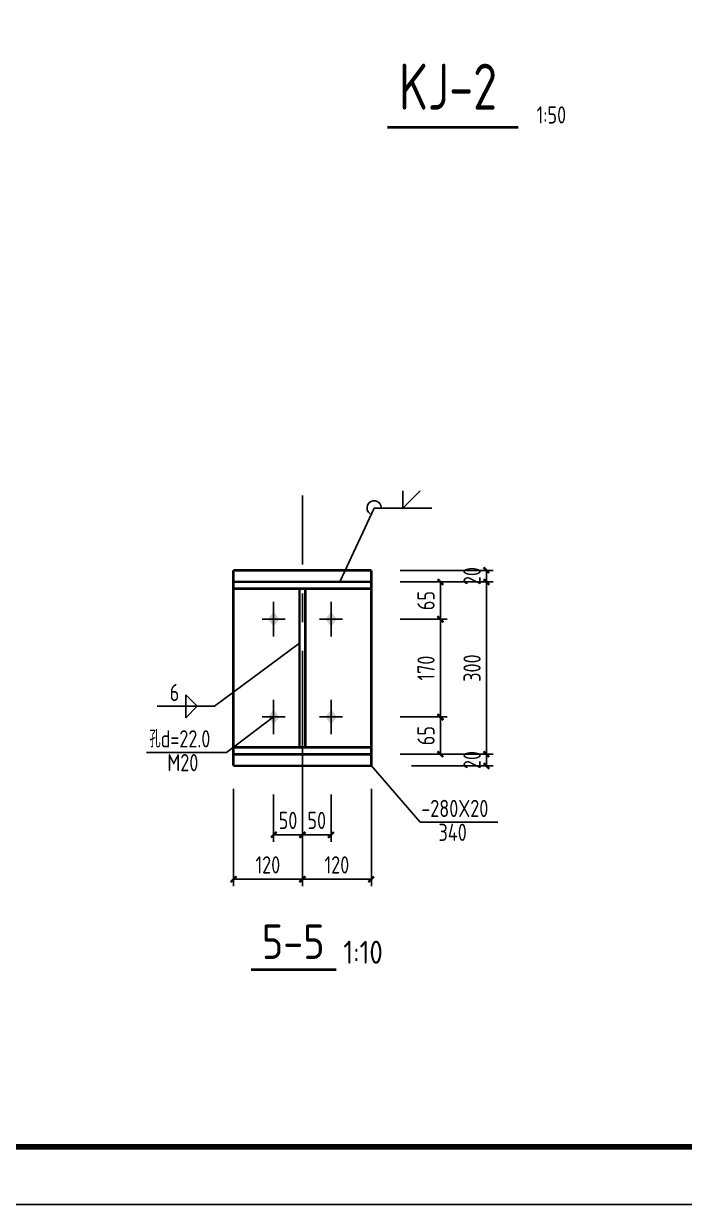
# Model space of a CAD drawing. Header units: millimetres. Extents: x 866309 to 879639, y 39442 to 44891.
# Drawn here: x 877759.9 to 877874.8, y 39448.6 to 39654 of the extents above; entities that cross this region are included whole.
import ezdxf

# ---------------------------------------------------------------- set-up
doc = ezdxf.new("R2010")
doc.units = ezdxf.units.MM
doc.header["$LTSCALE"] = 1000
doc.header["$MEASUREMENT"] = 0
for name, pattern in [('2', [11.4, 9, -0.9, 0.6, -0.9]), ('CENTER', [2, 1.25, -0.25, 0.25, -0.25]), ('DOTE', [2.42, 2, -0.2, 0.02, -0.2])]:
    doc.linetypes.add(name, pattern=pattern)
for name, color, linetype in [('10', 7, 'Continuous'), ('1000', 2, 'Continuous'), ('20', 2, 'Continuous'), ('DIM', 7, 'Continuous'), ('DOTE', 1, 'DOTE'), ('中文', 7, 'Continuous'), ('尺寸标注', 7, 'Continuous'), ('柱子', 8, 'Continuous'), ('焊缝标注', 3, 'Continuous'), ('螺栓孔标注', 253, 'Continuous'), ('轴线', 253, '2'), ('钢板标注', 253, 'Continuous')]:
    doc.layers.add(name, color=color, linetype=linetype)
doc.styles.add('GBHZ', font='gbenor.shx', dxfattribs={"width": 0.9, "bigfont": 'gbcbig.shx'})
doc.styles.add('TSSD_REIN', font='tssdeng.shx', dxfattribs={"width": 0.7, "bigfont": 'tssdchn.shx'})
doc.dimstyles.new('Y10', dxfattribs={"dimscale": 0, "dimtxt": 3, "dimasz": 0.01, "dimexe": 1.2, "dimexo": 1, "dimgap": 1, "dimtad": 1, "dimdec": 0, "dimlfac": 10, "dimzin": 0, "dimdsep": 46, "dimtxsty": 'GBHZ', "dimblk1": 'DX', "dimblk2": 'DX', "dimsah": 1, "dimcen": 0.09, "dimdle": 1, "dimadec": 0, "dimazin": 0, "dimtfac": 1, "dimtdec": 0, "dimtix": 1, "dimtmove": 2, "dimatfit": 3, "dimldrblk": 'DX', "dimfxl": 0, "dimtolj": 1, "dimtzin": 0, "dimarcsym": 0})

# ---------------------------------------------------------------- blocks, each defined once
blk = doc.blocks.new('DX')
at = {"color": 0, "linetype": 'ByBlock', "const_width": 40}
blk.add_lwpolyline([(-54, -51), (46, 49)], dxfattribs=at)
blk = doc.blocks.new('*D2170')
at = {"layer": 'Defpoints', "color": 0, "linetype": 'ByBlock', "transparency": 16777216}
for p in [(877824.42, 39556.91, -3), (877824.42, 39550.41), (877832.42, 39550.41)]:
    blk.add_point(p, dxfattribs=at)
at = {"layer": 'DIM', "color": 0, "linetype": 'ByBlock', "lineweight": -2, "transparency": 16777216}
for p, q in [((877825.42, 39556.91), (877833.62, 39556.91)), ((877832.42, 39556.9), (877832.42, 39550.42)), ((877825.42, 39550.41), (877833.62, 39550.41))]:
    blk.add_line(p, q, dxfattribs=at)
at = {"layer": 'DIM', "color": 0, "linetype": 'ByBlock', "lineweight": -2, "transparency": 16777216, "xscale": 0.01, "yscale": 0.01, "zscale": 0.01}
for p, rotation in [((877832.42, 39556.91), 90), ((877832.42, 39550.41), 270)]:
    blk.add_blockref('DX', p, dxfattribs=dict(at, rotation=rotation))
at = {"layer": 'DIM', "color": 0, "linetype": 'ByBlock', "transparency": 16777216, "insert": (877829.92, 39553.66), "char_height": 3, "attachment_point": 5, "rotation": 90, "style": 'GBHZ'}
blk.add_mtext('\\A1;65', dxfattribs=at)
blk = doc.blocks.new('*D2171')
at = {"layer": 'Defpoints', "color": 0, "linetype": 'ByBlock', "transparency": 16777216}
for p in [(877824.42, 39533.41, -3), (877824.42, 39526.91, -3), (877832.42, 39526.91)]:
    blk.add_point(p, dxfattribs=at)
at = {"layer": 'DIM', "color": 0, "linetype": 'ByBlock', "lineweight": -2, "transparency": 16777216}
for p, q in [((877825.42, 39533.41), (877833.62, 39533.41)), ((877832.42, 39533.4), (877832.42, 39526.92)), ((877825.42, 39526.91), (877833.62, 39526.91))]:
    blk.add_line(p, q, dxfattribs=at)
at = {"layer": 'DIM', "color": 0, "linetype": 'ByBlock', "lineweight": -2, "transparency": 16777216, "xscale": 0.01, "yscale": 0.01, "zscale": 0.01}
for p, rotation in [((877832.42, 39533.41), 90), ((877832.42, 39526.91), 270)]:
    blk.add_blockref('DX', p, dxfattribs=dict(at, rotation=rotation))
at = {"layer": 'DIM', "color": 0, "linetype": 'ByBlock', "transparency": 16777216, "insert": (877829.92, 39530.16), "char_height": 3, "attachment_point": 5, "rotation": 90, "style": 'GBHZ'}
blk.add_mtext('\\A1;65', dxfattribs=at)
blk = doc.blocks.new('*D2174')
at = {"layer": 'Defpoints', "color": 0, "linetype": 'ByBlock', "transparency": 16777216}
for p in [(877803.42, 39520.91, -3), (877808.42, 39520.91, -3), (877808.42, 39512.91)]:
    blk.add_point(p, dxfattribs=at)
at = {"layer": 'DIM', "color": 0, "linetype": 'ByBlock', "lineweight": -2, "transparency": 16777216}
for p, q in [((877803.42, 39519.91), (877803.42, 39511.71)), ((877808.42, 39519.91), (877808.42, 39511.71)), ((877803.43, 39512.91), (877808.41, 39512.91))]:
    blk.add_line(p, q, dxfattribs=at)
at = {"layer": 'DIM', "color": 0, "linetype": 'ByBlock', "lineweight": -2, "transparency": 16777216, "xscale": 0.01, "yscale": 0.01, "zscale": 0.01, "rotation": 180}
blk.add_blockref('DX', (877803.42, 39512.91), dxfattribs=at)
at = {"layer": 'DIM', "color": 0, "linetype": 'ByBlock', "lineweight": -2, "transparency": 16777216, "xscale": 0.01, "yscale": 0.01, "zscale": 0.01}
blk.add_blockref('DX', (877808.42, 39512.91), dxfattribs=at)
at = {"layer": 'DIM', "color": 0, "linetype": 'ByBlock', "transparency": 16777216, "insert": (877805.92, 39515.41), "char_height": 3, "attachment_point": 5, "style": 'GBHZ'}
blk.add_mtext('\\A1;50', dxfattribs=at)
blk = doc.blocks.new('*D2175')
at = {"layer": 'Defpoints', "color": 0, "linetype": 'ByBlock', "transparency": 16777216}
for p in [(877808.42, 39520.91, -3), (877813.42, 39520.91, -3), (877813.42, 39512.91)]:
    blk.add_point(p, dxfattribs=at)
at = {"layer": 'DIM', "color": 0, "linetype": 'ByBlock', "lineweight": -2, "transparency": 16777216}
for p, q in [((877808.42, 39519.91), (877808.42, 39511.71)), ((877813.42, 39519.91), (877813.42, 39511.71)), ((877808.43, 39512.91), (877813.41, 39512.91))]:
    blk.add_line(p, q, dxfattribs=at)
at = {"layer": 'DIM', "color": 0, "linetype": 'ByBlock', "lineweight": -2, "transparency": 16777216, "xscale": 0.01, "yscale": 0.01, "zscale": 0.01, "rotation": 180}
blk.add_blockref('DX', (877808.42, 39512.91), dxfattribs=at)
at = {"layer": 'DIM', "color": 0, "linetype": 'ByBlock', "lineweight": -2, "transparency": 16777216, "xscale": 0.01, "yscale": 0.01, "zscale": 0.01}
blk.add_blockref('DX', (877813.42, 39512.91), dxfattribs=at)
at = {"layer": 'DIM', "color": 0, "linetype": 'ByBlock', "transparency": 16777216, "insert": (877810.92, 39515.41), "char_height": 3, "attachment_point": 5, "style": 'GBHZ'}
blk.add_mtext('\\A1;50', dxfattribs=at)
blk = doc.blocks.new('*D2176')
at = {"layer": 'Defpoints', "color": 0, "linetype": 'ByBlock', "transparency": 16777216}
for p in [(877796.42, 39521.91, -3), (877808.42, 39521.91, -3), (877808.42, 39505.18)]:
    blk.add_point(p, dxfattribs=at)
at = {"layer": 'DIM', "color": 0, "linetype": 'ByBlock', "lineweight": -2, "transparency": 16777216}
for p, q in [((877796.42, 39520.91), (877796.42, 39503.98)), ((877808.42, 39520.91), (877808.42, 39503.98)), ((877796.43, 39505.18), (877808.41, 39505.18))]:
    blk.add_line(p, q, dxfattribs=at)
at = {"layer": 'DIM', "color": 0, "linetype": 'ByBlock', "lineweight": -2, "transparency": 16777216, "xscale": 0.01, "yscale": 0.01, "zscale": 0.01, "rotation": 180}
blk.add_blockref('DX', (877796.42, 39505.18), dxfattribs=at)
at = {"layer": 'DIM', "color": 0, "linetype": 'ByBlock', "lineweight": -2, "transparency": 16777216, "xscale": 0.01, "yscale": 0.01, "zscale": 0.01}
blk.add_blockref('DX', (877808.42, 39505.18), dxfattribs=at)
at = {"layer": 'DIM', "color": 0, "linetype": 'ByBlock', "transparency": 16777216, "insert": (877802.42, 39507.68), "char_height": 3, "attachment_point": 5, "style": 'GBHZ'}
blk.add_mtext('\\A1;120', dxfattribs=at)
blk = doc.blocks.new('*D2177')
at = {"layer": 'Defpoints', "color": 0, "linetype": 'ByBlock', "transparency": 16777216}
for p in [(877808.42, 39521.91, -3), (877820.42, 39521.91, -3), (877820.42, 39505.18)]:
    blk.add_point(p, dxfattribs=at)
at = {"layer": 'DIM', "color": 0, "linetype": 'ByBlock', "lineweight": -2, "transparency": 16777216}
for p, q in [((877808.42, 39520.91), (877808.42, 39503.98)), ((877820.42, 39520.91), (877820.42, 39503.98)), ((877808.43, 39505.18), (877820.41, 39505.18))]:
    blk.add_line(p, q, dxfattribs=at)
at = {"layer": 'DIM', "color": 0, "linetype": 'ByBlock', "lineweight": -2, "transparency": 16777216, "xscale": 0.01, "yscale": 0.01, "zscale": 0.01, "rotation": 180}
blk.add_blockref('DX', (877808.42, 39505.18), dxfattribs=at)
at = {"layer": 'DIM', "color": 0, "linetype": 'ByBlock', "lineweight": -2, "transparency": 16777216, "xscale": 0.01, "yscale": 0.01, "zscale": 0.01}
blk.add_blockref('DX', (877820.42, 39505.18), dxfattribs=at)
at = {"layer": 'DIM', "color": 0, "linetype": 'ByBlock', "transparency": 16777216, "insert": (877814.42, 39507.68), "char_height": 3, "attachment_point": 5, "style": 'GBHZ'}
blk.add_mtext('\\A1;120', dxfattribs=at)
blk = doc.blocks.new('*D2178')
at = {"layer": 'Defpoints', "color": 0, "linetype": 'ByBlock', "transparency": 16777216}
for p in [(877832.42, 39556.91, -3), (877824.42, 39526.91, -3), (877840.42, 39526.91)]:
    blk.add_point(p, dxfattribs=at)
at = {"layer": 'DIM', "color": 0, "linetype": 'ByBlock', "lineweight": -2, "transparency": 16777216}
for p, q in [((877833.42, 39556.91), (877841.62, 39556.91)), ((877840.42, 39556.9), (877840.42, 39526.92)), ((877825.42, 39526.91), (877841.62, 39526.91))]:
    blk.add_line(p, q, dxfattribs=at)
at = {"layer": 'DIM', "color": 0, "linetype": 'ByBlock', "lineweight": -2, "transparency": 16777216, "xscale": 0.01, "yscale": 0.01, "zscale": 0.01}
for p, rotation in [((877840.42, 39556.91), 90), ((877840.42, 39526.91), 270)]:
    blk.add_blockref('DX', p, dxfattribs=dict(at, rotation=rotation))
at = {"layer": 'DIM', "color": 0, "linetype": 'ByBlock', "transparency": 16777216, "insert": (877837.92, 39541.91), "char_height": 3, "attachment_point": 5, "rotation": 90, "style": 'GBHZ'}
blk.add_mtext('\\A1;300', dxfattribs=at)
blk = doc.blocks.new('*D2179')
at = {"layer": 'Defpoints', "color": 0, "linetype": 'ByBlock', "transparency": 16777216}
for p in [(877825.42, 39526.91), (877826.42, 39524.91), (877840.42, 39524.91)]:
    blk.add_point(p, dxfattribs=at)
at = {"layer": 'DIM', "color": 0, "linetype": 'ByBlock', "lineweight": -2, "transparency": 16777216}
for p, q in [((877826.42, 39526.91), (877841.62, 39526.91)), ((877840.42, 39526.92), (877840.42, 39526.93)), ((877840.42, 39526.91), (877840.42, 39524.91)), ((877827.42, 39524.91), (877841.62, 39524.91)), ((877840.42, 39524.9), (877840.42, 39524.89))]:
    blk.add_line(p, q, dxfattribs=at)
at = {"layer": 'DIM', "color": 0, "linetype": 'ByBlock', "lineweight": -2, "transparency": 16777216, "xscale": 0.01, "yscale": 0.01, "zscale": 0.01}
for p, rotation in [((877840.42, 39526.91), 270), ((877840.42, 39524.91), 90)]:
    blk.add_blockref('DX', p, dxfattribs=dict(at, rotation=rotation))
at = {"layer": 'DIM', "color": 0, "linetype": 'ByBlock', "transparency": 16777216, "insert": (877837.92, 39525.91), "char_height": 3, "attachment_point": 5, "rotation": 90, "style": 'GBHZ'}
blk.add_mtext('\\A1;20', dxfattribs=at)
blk = doc.blocks.new('*D2180')
at = {"layer": 'Defpoints', "color": 0, "linetype": 'ByBlock', "transparency": 16777216}
for p in [(877824.42, 39558.91, -3), (877825.42, 39556.91), (877840.42, 39558.91)]:
    blk.add_point(p, dxfattribs=at)
at = {"layer": 'DIM', "color": 0, "linetype": 'ByBlock', "lineweight": -2, "transparency": 16777216}
for p, q in [((877840.42, 39558.92), (877840.42, 39558.93)), ((877825.42, 39558.91), (877841.62, 39558.91)), ((877826.42, 39556.91), (877841.62, 39556.91)), ((877840.42, 39556.91), (877840.42, 39558.91)), ((877840.42, 39556.9), (877840.42, 39556.89))]:
    blk.add_line(p, q, dxfattribs=at)
at = {"layer": 'DIM', "color": 0, "linetype": 'ByBlock', "lineweight": -2, "transparency": 16777216, "xscale": 0.01, "yscale": 0.01, "zscale": 0.01}
for p, rotation in [((877840.42, 39558.91), 270), ((877840.42, 39556.91), 90)]:
    blk.add_blockref('DX', p, dxfattribs=dict(at, rotation=rotation))
at = {"layer": 'DIM', "color": 0, "linetype": 'ByBlock', "transparency": 16777216, "insert": (877837.92, 39557.91), "char_height": 3, "attachment_point": 5, "rotation": 90, "style": 'GBHZ'}
blk.add_mtext('\\A1;20', dxfattribs=at)
blk = doc.blocks.new('*D2182')
at = {"layer": 'Defpoints', "color": 0, "linetype": 'ByBlock', "transparency": 16777216}
for p in [(877824.42, 39550.41), (877832.42, 39550.41), (877824.42, 39533.41, -3)]:
    blk.add_point(p, dxfattribs=at)
at = {"layer": 'DIM', "color": 0, "linetype": 'ByBlock', "lineweight": -2, "transparency": 16777216}
for p, q in [((877825.42, 39550.41), (877833.62, 39550.41)), ((877832.42, 39533.42), (877832.42, 39550.4)), ((877825.42, 39533.41), (877833.62, 39533.41))]:
    blk.add_line(p, q, dxfattribs=at)
at = {"layer": 'DIM', "color": 0, "linetype": 'ByBlock', "lineweight": -2, "transparency": 16777216, "xscale": 0.01, "yscale": 0.01, "zscale": 0.01}
for p, rotation in [((877832.42, 39550.41), 90), ((877832.42, 39533.41), 270)]:
    blk.add_blockref('DX', p, dxfattribs=dict(at, rotation=rotation))
at = {"layer": 'DIM', "color": 0, "linetype": 'ByBlock', "transparency": 16777216, "insert": (877829.92, 39541.91), "char_height": 3, "attachment_point": 5, "rotation": 90, "style": 'GBHZ'}
blk.add_mtext('\\A1;170', dxfattribs=at)

msp = doc.modelspace()

# ---------------------------------------------------------------- linework, layer by layer
msp.add_line((878350.624, 39448.627), (877299.374, 39448.627))
at = {"color": 0, "const_width": 1}
msp.add_lwpolyline([(878340.624, 39458.627), (877324.374, 39458.627), (877324.374, 40032.627), (878340.624, 40032.627)], close=True, dxfattribs=at)
at = {"layer": '10', "color": 253}
for p, q in [((877803.421, 39553.411, -3), (877803.421, 39547.411, -3)), ((877813.421, 39553.411, -3), (877813.421, 39547.411, -3)), ((877805.421, 39550.411, -3), (877801.421, 39550.411, -3)), ((877815.421, 39550.411, -3), (877811.421, 39550.411, -3)), ((877803.421, 39536.41, -3), (877803.421, 39530.41, -3)), ((877813.421, 39536.41, -3), (877813.421, 39530.41, -3)), ((877805.421, 39533.41, -3), (877801.421, 39533.41, -3)), ((877815.421, 39533.41, -3), (877811.421, 39533.41, -3))]:
    msp.add_line(p, q, dxfattribs=at)
at = {"layer": '10', "const_width": 0.45}
msp.add_lwpolyline([(877799.459, 39489.467), (877814.322, 39489.467)], dxfattribs=at)
at = {"layer": '10'}
for points in [[(877803.421, 39551.711, -3), (877802.421, 39550.411, -3), (877804.421, 39550.411, -3), (877803.421, 39549.111, -3)], [(877813.421, 39551.711, -3), (877812.421, 39550.411, -3), (877814.421, 39550.411, -3), (877813.421, 39549.111, -3)], [(877803.421, 39534.71, -3), (877802.421, 39533.41, -3), (877804.421, 39533.41, -3), (877803.421, 39532.11, -3)], [(877813.421, 39534.71, -3), (877812.421, 39533.41, -3), (877814.421, 39533.41, -3), (877813.421, 39532.11, -3)]]:
    msp.add_solid(points, dxfattribs=at)
at = {"layer": '1000', "const_width": 0.45, "elevation": -3}
for points in [[(877820.421, 39558.91), (877796.421, 39558.91)], [(877796.421, 39558.91), (877796.421, 39524.91)], [(877820.421, 39524.91), (877820.421, 39558.91)], [(877796.421, 39524.91), (877820.421, 39524.91)]]:
    msp.add_lwpolyline(points, dxfattribs=at)
at = {"layer": '20', "const_width": 0.3, "elevation": -3}
for points in [[(877796.421, 39553.41), (877796.421, 39552.41)], [(877820.421, 39552.41), (877820.421, 39551.41)]]:
    msp.add_lwpolyline(points, dxfattribs=at)
at = {"layer": 'DOTE', "linetype": 'CENTER', "ltscale": 0.02}
msp.add_line((877808.421, 39519.91, -3), (877808.421, 39571.91, -3), dxfattribs=at)
at = {"layer": '尺寸标注', "color": 3, "const_width": 0.45, "elevation": -3}
for points in [[(877820.421, 39556.911), (877796.421, 39556.911)], [(877796.421, 39555.711), (877820.421, 39555.711)], [(877807.921, 39528.11), (877807.921, 39555.711)], [(877808.921, 39528.11), (877808.921, 39555.711)], [(877820.421, 39528.11), (877796.421, 39528.11)], [(877796.421, 39526.91), (877820.421, 39526.91)]]:
    msp.add_lwpolyline(points, dxfattribs=at)
at = {"layer": '柱子', "color": 7, "const_width": 0.45}
msp.add_lwpolyline([(877823.194, 39635.968), (877845.946, 39635.968)], dxfattribs=at)
at = {"layer": '焊缝标注'}
for p, q in [((877825.91, 39569.756, -3), (877825.91, 39572.756, -3)), ((877825.91, 39569.756, -3), (877828.91, 39572.756, -3)), ((877814.921, 39556.911, -3), (877820.91, 39569.756, -3)), ((877820.91, 39569.756, -3), (877830.91, 39569.756, -3)), ((877807.921, 39546.273, -3), (877793.144, 39535.259, -3)), ((877790.144, 39535.259, -3), (877788.144, 39537.259, -3)), ((877788.144, 39535.259, -3), (877788.144, 39537.259, -3)), ((877793.144, 39535.259, -3), (877783.144, 39535.259, -3)), ((877790.144, 39535.259, -3), (877788.144, 39533.259, -3)), ((877788.144, 39535.259, -3), (877788.144, 39533.259, -3))]:
    msp.add_line(p, q, dxfattribs=at)
msp.add_arc((877820.91, 39569.756, -3), 1.25, 0, 235.48873, dxfattribs=at)
at = {"layer": '螺栓孔标注'}
for p, q in [((877803.421, 39533.41, -3), (877795.245, 39527.208, -3)), ((877795.245, 39527.208, -3), (877781.339, 39527.208, -3))]:
    msp.add_line(p, q, dxfattribs=at)
at = {"layer": '螺栓孔标注', "const_width": 0.1, "elevation": -3}
msp.add_lwpolyline([(877803.471, 39533.41, 1), (877803.371, 39533.41, 1), (877803.471, 39533.41, 1)], format="xyb", close=True, dxfattribs=at)
at = {"layer": '钢板标注'}
for p, q in [((877820.421, 39524.91, -3), (877828.883, 39515.095, -3)), ((877828.883, 39515.095, -3), (877842.38, 39515.095, -3))]:
    msp.add_line(p, q, dxfattribs=at)
at = {"layer": '钢板标注', "const_width": 0.1, "elevation": -3}
msp.add_lwpolyline([(877820.471, 39524.91, 1), (877820.371, 39524.91, 1), (877820.471, 39524.91, 1)], format="xyb", close=True, dxfattribs=at)

# ---------------------------------------------------------------- texts
at = {"layer": '中文', "style": 'GBHZ'}
msp.add_text('1:10', height=4, dxfattribs=at).set_placement((877815.548, 39490.484, -0.009))
at = {"layer": '柱子', "color": 7, "style": 'TSSD_REIN', "width": 0.8}
for s, height, p in [('KJ-2', 8, (877825.209, 39639.043)), ('1:50 ', 3, (877849.15, 39636.633))]:
    msp.add_text(s, height=height, dxfattribs=at).set_placement(p)
at = {"layer": '焊缝标注', "style": 'GBHZ', "width": 0.9}
msp.add_text('6', height=3, dxfattribs=at).set_placement((877785.344, 39536.159, -3))
at = {"layer": '螺栓孔标注', "style": 'GBHZ', "width": 0.9}
for s, p in [('孔d=22.0', (877781.823, 39528.108, -3)), ('M20', (877784.945, 39523.958, -3))]:
    msp.add_text(s, height=3, dxfattribs=at).set_placement(p)
at = {"layer": '轴线', "color": 61, "linetype": 'ByBlock', "style": 'GBHZ'}
msp.add_text('5-5', height=6, dxfattribs=at).set_placement((877801.368, 39491.322))
at = {"layer": '钢板标注', "style": 'GBHZ', "width": 0.9}
for s, p in [('-280X20', (877829.083, 39515.995, -3)), ('340', (877832.083, 39511.845, -3))]:
    msp.add_text(s, height=3, dxfattribs=at).set_placement(p)

# ---------------------------------------------------------------- dimensions: what is measured, and where the dimension line sits
at = {"layer": 'DIM', "color": 2, "linetype": 'ByBlock'}
for base, p1, p2, angle, picture, middle in [((877840.421, 39558.911), (877825.421, 39556.911), (877824.421, 39558.911, -3), 270, '*D2180', (877837.921, 39557.911)), ((877832.421, 39550.411), (877824.421, 39556.911, -3), (877824.421, 39550.411), 90, '*D2170', (877829.921, 39553.661)), ((877840.421, 39526.91), (877832.421, 39556.911, -3), (877824.421, 39526.91, -3), 90, '*D2178', (877837.921, 39541.91)), ((877832.421, 39550.411), (877824.421, 39533.41, -3), (877824.421, 39550.411), 270, '*D2182', (877829.921, 39541.91)), ((877832.421, 39526.91), (877824.421, 39533.41, -3), (877824.421, 39526.91, -3), 90, '*D2171', (877829.921, 39530.16)), ((877840.421, 39524.91), (877825.421, 39526.91), (877826.421, 39524.91), 90, '*D2179', (877837.921, 39525.91))]:
    dim = msp.add_linear_dim(base=base, p1=p1, p2=p2, angle=angle, dimstyle='Y10', override={"dimscale": 1}, dxfattribs=at)
    dim.commit()
    dim.dimension.update_dxf_attribs({"geometry": picture, "text_midpoint": middle})
for base, p1, p2, picture, middle in [((877808.421, 39505.183), (877796.421, 39521.91, -3), (877808.421, 39521.91, -3), '*D2176', (877802.421, 39507.683)), ((877808.421, 39512.91), (877803.421, 39520.91, -3), (877808.421, 39520.91, -3), '*D2174', (877805.921, 39515.41)), ((877820.421, 39505.183), (877808.421, 39521.91, -3), (877820.421, 39521.91, -3), '*D2177', (877814.421, 39507.683)), ((877813.421, 39512.91), (877808.421, 39520.91, -3), (877813.421, 39520.91, -3), '*D2175', (877810.921, 39515.41))]:
    dim = msp.add_linear_dim(base=base, p1=p1, p2=p2, dimstyle='Y10', override={"dimscale": 1}, dxfattribs=at)
    dim.commit()
    dim.dimension.update_dxf_attribs({"geometry": picture, "text_midpoint": middle})

doc.saveas('drawing.dxf')
